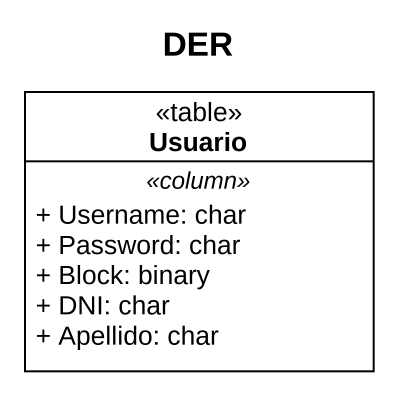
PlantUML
@startuml
title DER
hide circle
hide empty members
skinparam classAttributeIconSize 0
class Usuario <<table>> {
  .. <<column>> ..
  + Username: char
  + Password: char
  + Block: binary
  + DNI: char
  + Apellido: char
}
@enduml
